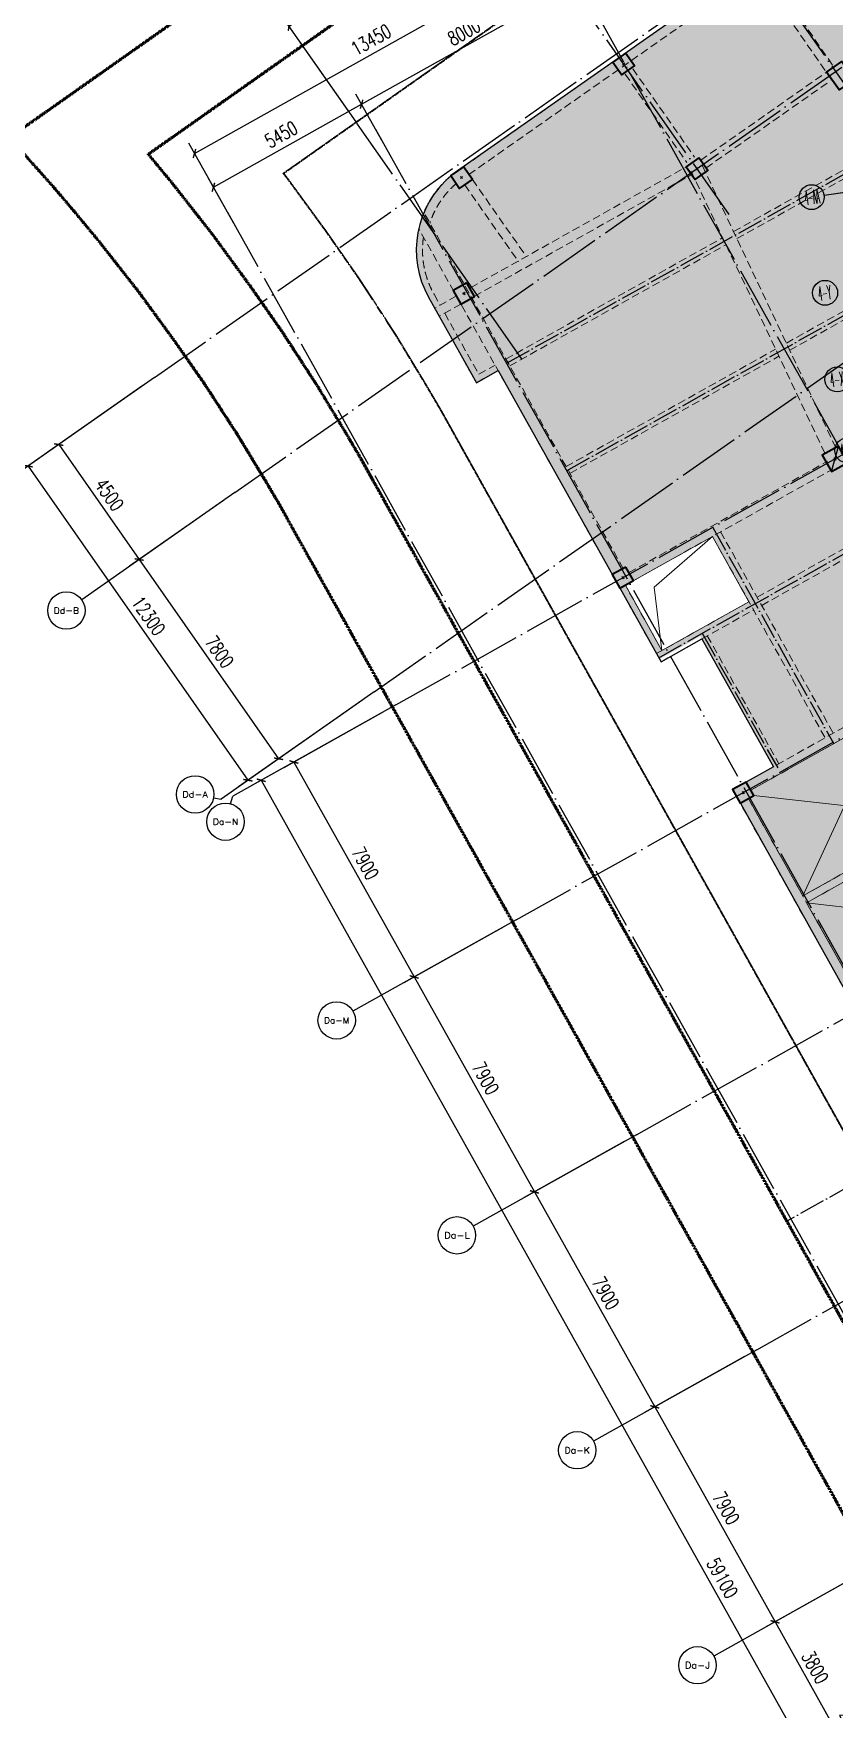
# Model space of a CAD drawing. Header units: millimetres. Extents: x 1089227 to 13101469, y 618865 to 10240562.
# Drawn here: x 2647950 to 2673652, y 4790405 to 4844149 of the extents above; entities that cross this region are included whole.
import ezdxf
from ezdxf.enums import TextEntityAlignment as Align

# ---------------------------------------------------------------- set-up
doc = ezdxf.new("R2010")
doc.units = ezdxf.units.MM
doc.header["$LTSCALE"] = 1000
doc.header["$PDMODE"] = 3
doc.header["$PDSIZE"] = 200
for name, pattern in [('A09-G-CTRL-用地红线+建筑退线_设计区$0$A02-G-MAIN-用地红线+退线_设计区$0$Redline1', [20, 10, -2, 2, -2, 2, -2]), ('A09-G-CTRL-用地红线+建筑退线_设计区$0$Controlline1', [12.8, 8, -1.6, 1.6, -1.6]), ('DOTE', [2.42, 2, -0.2, 0.02, -0.2]), ('GB_DASHDOT3', [1.0675, 0.84, -0.105, 0.0175, -0.105]), ('HIDDEN', [0.375, 0.25, -0.125])]:
    doc.linetypes.add(name, pattern=pattern)
doc.layers.get('0').update_dxf_attribs({"linetype": 'CONTINUOUS'})
doc.layers.get('Defpoints').update_dxf_attribs({"linetype": 'CONTINUOUS'})
for name, color, linetype, lineweight in [('A09-G-CTRL-用地红线+建筑退线_设计区$0$Z-REDL(用地红线)', 10, 'CONTINUOUS', 60), ('A09-G-CTRL-用地红线+建筑退线_设计区$0$Z-REDL-CTRL(建筑控制线)', 40, 'CONTINUOUS', 35), ('S-BEAM-DASH', 4, 'HIDDEN', 0), ('S-COLU', 30, 'CONTINUOUS', 0), ('S-HOLE', 11, 'CONTINUOUS', 0), ('S-SLAB-HATCH', 73, 'CONTINUOUS', 0)]:
    doc.layers.add(name, color=color, linetype=linetype, lineweight=lineweight)
for name, color, linetype in [('AXIS', 3, 'CONTINUOUS'), ('AXIS_TEXT', 7, 'CONTINUOUS'), ('C-H', 8, 'CONTINUOUS'), ('DOTE', 1, 'DOTE'), ('S-GRID-DE', 11, 'GB_DASHDOT3'), ('TK-TEXT', 7, 'CONTINUOUS'), ('单形心', 4, 'CONTINUOUS'), ('辅助', 7, 'CONTINUOUS'), ('降板范围', 7, 'CONTINUOUS')]:
    doc.layers.add(name, color=color, linetype=linetype)
doc.layers.add('TK-MEMO', color=8, linetype='CONTINUOUS', plot=False)
doc.styles.add('_TCH_AXIS', font='COMPLEX', dxfattribs={"bigfont": 'AllInOneBig.shx'})
doc.styles.add('_TCH_DIM_T3', font='SIMPLEX', dxfattribs={"width": 0.705882, "bigfont": 'AllInOneBig.shx'})
doc.styles.add('COMPLEX', font='COMPLEX', dxfattribs={"bigfont": 'AllInOneBig.shx'})
doc.styles.add('SADITK', font='sadixcsg.shx', dxfattribs={"bigfont": 'AllInOneBig.shx'})
doc.styles.add('SADITK-SX', font='simfang.ttf', dxfattribs={"width": 0.7})
doc.dimstyles.new('_TCH_ARCH&&150', dxfattribs={"dimtxt": 446.25, "dimasz": 150, "dimexe": 375, "dimexo": 450, "dimgap": 189.375, "dimtad": 1, "dimdec": 0, "dimzin": 0, "dimdsep": 46, "dimtxsty": '_TCH_DIM_T3', "dimblk": 'ARCHTICK', "dimcen": 0.09, "dimclrt": 7, "dimazin": 2, "dimtfac": 1, "dimtdec": 0, "dimtix": 1, "dimtmove": 2, "dimatfit": 3, "dimfxl": 0, "dimtolj": 1, "dimtzin": 0, "dimarcsym": 0})
doc.dimstyles.new('_TCH_ARCH-100', dxfattribs={"dimscale": 100, "dimtxt": 2.975, "dimasz": 1, "dimexe": 2.5, "dimexo": 3, "dimgap": 1, "dimtad": 1, "dimdec": 0, "dimzin": 0, "dimdsep": 46, "dimtxsty": '_TCH_DIM_T3', "dimblk": 'ARCHTICK', "dimcen": 0.09, "dimclrt": 7, "dimazin": 2, "dimtfac": 1, "dimtdec": 0, "dimtix": 1, "dimtmove": 2, "dimatfit": 3, "dimfxl": 0, "dimtolj": 1, "dimtzin": 0, "dimarcsym": 0})

# ---------------------------------------------------------------- blocks, each defined once
blk = doc.blocks.new('0323最综用地红线')
at = {"layer": 'A09-G-CTRL-用地红线+建筑退线_设计区$0$Z-REDL(用地红线)', "color": 1, "linetype": 'A09-G-CTRL-用地红线+建筑退线_设计区$0$A02-G-MAIN-用地红线+退线_设计区$0$Redline1', "ltscale": 0.0005}
for points in [[(8138696, 3502107), (8115930, 3542824), (8115518, 3543566), (8115083, 3544303), (8114192, 3545772), (8113134, 3547397), (8112184, 3548757), (8111024, 3550345), (8109764, 3551947), (8108980, 3552895), (8108279, 3553719), (8107449, 3554647), (8106876, 3555285), (8107102, 3555445), (8142901, 3580643), (8156927, 3591183), (8157094, 3591770), (8196348, 3620115), (8200699, 3623266), (8228263, 3643169)], [(8140691, 3504687), (8118551, 3544286), (8118121, 3545058), (8117658, 3545843), (8116732, 3547370), (8115621, 3549075), (8114626, 3550500), (8113415, 3552157), (8112100, 3553830), (8111334, 3554756), (8144666, 3578217), (8159537, 3589391), (8159695, 3589947), (8198106, 3617684), (8202457, 3620835), (8229924, 3640668)]]:
    blk.add_lwpolyline(points, dxfattribs=at)
at = {"layer": 'A09-G-CTRL-用地红线+建筑退线_设计区$0$Z-REDL-CTRL(建筑控制线)', "linetype": 'A09-G-CTRL-用地红线+建筑退线_设计区$0$Controlline1', "ltscale": 0.0005, "flags": 128}
blk.add_lwpolyline([(8299567, 3686108), (8326626, 3675265), (8336400, 3687495), (8338983, 3690878), (8341712, 3688883), (8341724, 3688834), (8348492, 3681996), (8336495, 3657264), (8335815, 3655857), (8334921, 3653765), (8334408, 3652495), (8333554, 3650188), (8332762, 3647815), (8332296, 3646270), (8331866, 3644682), (8331460, 3643007), (8331063, 3641145), (8330737, 3639422), (8330293, 3636480), (8330017, 3634043), (8329761, 3630317), (8329732, 3627942), (8329763, 3625708), (8329928, 3622644), (8330113, 3620704), (8330325, 3618642), (8330653, 3615645), (8331572, 3606971), (8333151, 3600656), (8334420, 3595620), (8335099, 3592902), (8332162, 3588340), (8329462, 3587873), (8325135, 3587049), (8322510, 3586515), (8319525, 3585891), (8317926, 3585544), (8316578, 3585249), (8315535, 3585011), (8313300, 3584499), (8310791, 3583894), (8309251, 3583537), (8305740, 3582637), (8303918, 3582156), (8302104, 3581668), (8299703, 3581012), (8297227, 3580315), (8295056, 3579682), (8292998, 3579074), (8290643, 3578358), (8288572, 3577710), (8287591, 3577398), (8286161, 3576940), (8284503, 3576401), (8282624, 3575767), (8281086, 3575247), (8278146, 3574222), (8273894, 3572680), (8272471, 3572149), (8271089, 3571640), (8267888, 3570407), (8264331, 3569000), (8260702, 3567515), (8258549, 3566609), (8254947, 3565066), (8252185, 3563832), (8250834, 3563232), (8249176, 3562470), (8247994, 3561930), (8245505, 3560754), (8242980, 3559544), (8239801, 3558013), (8237959, 3557076), (8235838, 3555996), (8233384, 3554698), (8228450, 3552051), (8226178, 3550787), (8222141, 3548504), (8215629, 3544667), (8213710, 3543497), (8193657, 3531175), (8180322, 3522990), (8166408, 3514440), (8156991, 3508658), (8151138, 3505062), (8142685, 3507267), (8121171, 3545747), (8120724, 3546549), (8120233, 3547383), (8119272, 3548967), (8118108, 3550752), (8117067, 3552244), (8115806, 3553970), (8115672, 3554140), (8146431, 3575790), (8162146, 3587599), (8162295, 3588125), (8199863, 3615253), (8204215, 3618404), (8231584, 3638167), (8260590, 3655826), (8295376, 3680010)], close=True, dxfattribs=at)
blk = doc.blocks.new('template_31-施工图_A0_A0_1.0000_3fa9c08c64a9101061c9a26412af947e', base_point=(-1189, 0))
at = {"layer": 'TK-MEMO', "style": 'SADITK', "width": 0.8}
for s, p in [('灰色文字和线型：不打印，请确保识别区内无其他图素；', (-1190.29, 956.19)), ('白色文字：不编辑时不打印，请勿超出所在区域。否则可能引起签章识别问题', (-1190.26, 919.14)), ('同一行需多名人员签字时，印刷体签名：1.同一行人名在同一单元中（图框、同个参照或块），若分多个，签字将出错；', (-1190.26, 882.09))]:
    blk.add_text(s, height=28.5, dxfattribs=at).set_placement(p, align=Align.BOTTOM_LEFT)
at = {"layer": 'TK-TEXT', "style": 'SADITK-SX', "width": 0.7}
for tag, p in [('市政会签', (-1176, 381.5)), ('园林会签', (-1176, 343.5)), ('幕墙会签', (-1176, 305.5)), ('装饰会签', (-1176, 267.5)), ('燃气会签', (-1176, 229.5)), ('暖通会签', (-1176, 191.5)), ('电气会签', (-1176, 153.5)), ('给排水会签', (-1176, 115.5)), ('结构会签', (-1176, 77.5)), ('建筑会签', (-1176, 39.5))]:
    blk.add_attdef(tag, text='', height=4, rotation=90, dxfattribs=at).set_placement(p, align=Align.MIDDLE_CENTER)
for tag, height, p in [('专业审定', 4, (1134.75, 268)), ('专业审核', 4, (1134.75, 248)), ('项目负责1', 4, (1134.75, 238)), ('项目负责2', 4, (1134.75, 228)), ('专业负责1', 4, (1134.75, 218)), ('专业负责2', 4, (1134.75, 208)), ('专业校对', 4, (1134.75, 198)), ('专业设计', 4, (1134.75, 188)), ('方案设计', 4, (1134.75, 178)), ('专业制图', 4, (1134.75, 168)), ('建设单位_001', 4, (1148.5, 140)), ('建设地点_001', 4, (1148.5, 124)), ('工程名称_001', 4, (1148.5, 106)), ('子项名称_001', 4, (1148.5, 86)), ('图纸名称_001', 4, (1148.5, 66)), ('版次', 4, (1129.5, 53)), ('日期', 4, (1165, 53)), ('图别', 4, (1129.5, 43)), ('图号', 4, (1165, 43)), ('合同号', 4, (1136, 30)), ('项目编号1', 2, (1114.06, 13.58)), ('阶段编号1', 2, (1132.25, 13.75)), ('子项编号1', 2, (1144.75, 13.75))]:
    blk.add_attdef(tag, text='', height=height, dxfattribs=at).set_placement(p, align=Align.MIDDLE_CENTER)
blk = doc.blocks.new('_AXISO')
blk.add_circle((0, 0), 0.5)
at = {"layer": 'AXIS_TEXT', "style": 'COMPLEX', "width": 1.041667}
blk.add_attdef('A', text='', height=0.56, dxfattribs=at).set_placement((-0.25, -0.28), (0.25, -0.28), align=Align.FIT)
blk = doc.blocks.new('_ArchTick')
at = {"color": 0, "linetype": 'ByBlock', "const_width": 0.3}
blk.add_lwpolyline([(-0.71, -0.71), (0.71, 0.71)], dxfattribs=at)
blk = doc.blocks.new('*D45')
at = {"layer": 'AXIS', "color": 0, "lineweight": -2, "transparency": 16777216}
for p, q in [((-1568, 35500), (-4818, 35500)), ((-4568, -1000), (-4568, 35500)), ((-1568, -1000), (-4818, -1000))]:
    blk.add_line(p, q, dxfattribs=at)
at = {"layer": 'Defpoints', "color": 0, "transparency": 16777216}
for p in [(-4568, 35500), (-1268, 35500), (-1268, -1000)]:
    blk.add_point(p, dxfattribs=at)
at = {"layer": 'AXIS', "color": 0, "linetype": 'ByBlock', "lineweight": -2, "transparency": 16777216, "xscale": 100, "yscale": 100, "zscale": 100}
for p, rotation in [((-4568, 35500), 90), ((-4568, -1000), 270)]:
    blk.add_blockref('_ArchTick', p, dxfattribs=dict(at, rotation=rotation))
at = {"layer": 'AXIS', "color": 7, "transparency": 16777216, "insert": (-4817, 17250), "char_height": 297.5, "attachment_point": 5, "rotation": 90, "style": '_TCH_DIM_T3'}
blk.add_mtext('\\A1;36500', dxfattribs=at)
blk = doc.blocks.new('*D416')
at = {"layer": 'AXIS', "color": 0, "lineweight": -2, "transparency": 16777216}
for p, q in [((-222765, 15090), (-211030, 21661)), ((-209784, 19436), (-211213, 21988)), ((-221519, 12865), (-222948, 15417))]:
    blk.add_line(p, q, dxfattribs=at)
at = {"layer": 'Defpoints', "color": 0, "transparency": 16777216}
for p in [(-211030, 21661), (-209564, 19043), (-221300, 12472)]:
    blk.add_point(p, dxfattribs=at)
at = {"layer": 'AXIS', "color": 0, "lineweight": -2, "transparency": 16777216, "xscale": 150, "yscale": 150, "zscale": 150}
for p, rotation in [((-211030, 21661), 29.2447278322574), ((-222765, 15090), 209.2447278322574)]:
    blk.add_blockref('_ArchTick', p, dxfattribs=dict(at, rotation=rotation))
at = {"layer": 'AXIS', "color": 7, "transparency": 16777216, "insert": (-217099, 18735), "char_height": 446.2, "attachment_point": 5, "rotation": 29.2447, "style": '_TCH_DIM_T3'}
blk.add_mtext('\\A1;13450', dxfattribs=at)
blk = doc.blocks.new('*D417')
at = {"layer": 'AXIS', "color": 0, "lineweight": -2, "transparency": 16777216}
for p, q in [((-222159, 14007), (-217404, 16670)), ((-216764, 15527), (-217587, 16997)), ((-221519, 12865), (-222342, 14335))]:
    blk.add_line(p, q, dxfattribs=at)
at = {"layer": 'Defpoints', "color": 0, "transparency": 16777216}
for p in [(-217404, 16670), (-216544, 15135), (-221300, 12472)]:
    blk.add_point(p, dxfattribs=at)
at = {"layer": 'AXIS', "color": 0, "lineweight": -2, "transparency": 16777216, "xscale": 150, "yscale": 150, "zscale": 150}
for p, rotation in [((-217404, 16670), 29.24472783225806), ((-222159, 14007), 209.2447278322581)]:
    blk.add_blockref('_ArchTick', p, dxfattribs=dict(at, rotation=rotation))
at = {"layer": 'AXIS', "color": 7, "transparency": 16777216, "insert": (-219983, 15699), "char_height": 446.2, "attachment_point": 5, "rotation": 29.2447, "style": '_TCH_DIM_T3'}
blk.add_mtext('\\A1;5450', dxfattribs=at)
blk = doc.blocks.new('*D418')
at = {"layer": 'AXIS', "color": 0, "lineweight": -2, "transparency": 16777216}
for p, q in [((-217404, 16670), (-210424, 20578)), ((-209784, 19436), (-210607, 20905)), ((-216764, 15527), (-217587, 16997))]:
    blk.add_line(p, q, dxfattribs=at)
at = {"layer": 'Defpoints', "color": 0, "transparency": 16777216}
for p in [(-210424, 20578), (-209564, 19043), (-216544, 15135)]:
    blk.add_point(p, dxfattribs=at)
at = {"layer": 'AXIS', "color": 0, "lineweight": -2, "transparency": 16777216, "xscale": 150, "yscale": 150, "zscale": 150}
for p, rotation in [((-210424, 20578), 29.24472783225697), ((-217404, 16670), 209.244727832257)]:
    blk.add_blockref('_ArchTick', p, dxfattribs=dict(at, rotation=rotation))
at = {"layer": 'AXIS', "color": 7, "transparency": 16777216, "insert": (-214115, 18984), "char_height": 446.2, "attachment_point": 5, "rotation": 29.2447, "style": '_TCH_DIM_T3'}
blk.add_mtext('\\A1;8000', dxfattribs=at)
blk = doc.blocks.new('*D422')
at = {"layer": 'AXIS', "color": 0, "lineweight": -2, "transparency": 16777216}
for p, q in [((-216696, -2812), (-220950, -5193)), ((-220623, -5010), (-191750, -56577)), ((-187823, -54379), (-192077, -56760))]:
    blk.add_line(p, q, dxfattribs=at)
at = {"layer": 'Defpoints', "color": 0, "transparency": 16777216}
for p in [(-216304, -2592), (-187431, -54159), (-191750, -56577)]:
    blk.add_point(p, dxfattribs=at)
at = {"layer": 'AXIS', "color": 0, "lineweight": -2, "transparency": 16777216, "xscale": 150, "yscale": 150, "zscale": 150}
for p, rotation in [((-220623, -5010), 119.2447278322573), ((-191750, -56577), 299.2447278322574)]:
    blk.add_blockref('_ArchTick', p, dxfattribs=dict(at, rotation=rotation))
at = {"layer": 'AXIS', "color": 7, "transparency": 16777216, "insert": (-205826, -30592), "char_height": 446.2, "attachment_point": 5, "rotation": 299.2447, "style": '_TCH_DIM_T3'}
blk.add_mtext('\\A1;59100', dxfattribs=at)
blk = doc.blocks.new('*D429')
at = {"layer": 'AXIS', "color": 0, "lineweight": -2, "transparency": 16777216}
for p, q in [((-199206, -34049), (-202413, -35844)), ((-202086, -35661), (-198642, -41812)), ((-195762, -40200), (-198969, -41995))]:
    blk.add_line(p, q, dxfattribs=at)
at = {"layer": 'Defpoints', "color": 0, "transparency": 16777216}
for p in [(-198814, -33829), (-195370, -39980), (-198642, -41812)]:
    blk.add_point(p, dxfattribs=at)
at = {"layer": 'AXIS', "color": 0, "lineweight": -2, "transparency": 16777216, "xscale": 150, "yscale": 150, "zscale": 150}
for p, rotation in [((-202086, -35661), 119.244727832259), ((-198642, -41812), 299.244727832259)]:
    blk.add_blockref('_ArchTick', p, dxfattribs=dict(at, rotation=rotation))
at = {"layer": 'AXIS', "color": 7, "transparency": 16777216, "insert": (-200004, -38535), "char_height": 446.2, "attachment_point": 5, "rotation": 299.2447, "style": '_TCH_DIM_T3'}
blk.add_mtext('\\A1;7050', dxfattribs=at)
blk = doc.blocks.new('*D430')
at = {"layer": 'AXIS', "color": 0, "lineweight": -2, "transparency": 16777216}
for p, q in [((-199402, -33700), (-202608, -35495)), ((-199206, -34049), (-202413, -35844)), ((-202281, -35312), (-202354, -35181)), ((-202281, -35312), (-202086, -35661)), ((-202086, -35661), (-202012, -35792))]:
    blk.add_line(p, q, dxfattribs=at)
at = {"layer": 'Defpoints', "color": 0, "transparency": 16777216}
for p in [(-199009, -33480), (-198814, -33829), (-202086, -35661)]:
    blk.add_point(p, dxfattribs=at)
at = {"layer": 'AXIS', "color": 0, "lineweight": -2, "transparency": 16777216, "xscale": 150, "yscale": 150, "zscale": 150}
for p, rotation in [((-202281, -35312), 299.2447278322232), ((-202086, -35661), 119.2447278322232)]:
    blk.add_blockref('_ArchTick', p, dxfattribs=dict(at, rotation=rotation))
at = {"layer": 'AXIS', "color": 7, "transparency": 16777216, "insert": (-201824, -35285), "char_height": 446.2, "attachment_point": 5, "rotation": 299.2447, "style": '_TCH_DIM_T3'}
blk.add_mtext('\\A1;400', dxfattribs=at)
blk = doc.blocks.new('*D431')
at = {"layer": 'AXIS', "color": 0, "lineweight": -2, "transparency": 16777216}
for p, q in [((-201258, -30384), (-204465, -32179)), ((-204138, -31996), (-202281, -35312)), ((-199402, -33700), (-202608, -35495))]:
    blk.add_line(p, q, dxfattribs=at)
at = {"layer": 'Defpoints', "color": 0, "transparency": 16777216}
for p in [(-200866, -30164), (-199009, -33480), (-202281, -35312)]:
    blk.add_point(p, dxfattribs=at)
at = {"layer": 'AXIS', "color": 0, "lineweight": -2, "transparency": 16777216, "xscale": 150, "yscale": 150, "zscale": 150}
for p, rotation in [((-204138, -31996), 119.2447278322526), ((-202281, -35312), 299.2447278322526)]:
    blk.add_blockref('_ArchTick', p, dxfattribs=dict(at, rotation=rotation))
at = {"layer": 'AXIS', "color": 7, "transparency": 16777216, "insert": (-202850, -33452), "char_height": 446.2, "attachment_point": 5, "rotation": 299.2447, "style": '_TCH_DIM_T3'}
blk.add_mtext('\\A1;3800', dxfattribs=at)
blk = doc.blocks.new('*D432')
at = {"layer": 'AXIS', "color": 0, "lineweight": -2, "transparency": 16777216}
for p, q in [((-205118, -23491), (-208324, -25286)), ((-207997, -25103), (-204138, -31996)), ((-201258, -30384), (-204465, -32179))]:
    blk.add_line(p, q, dxfattribs=at)
at = {"layer": 'Defpoints', "color": 0, "transparency": 16777216}
for p in [(-204725, -23271), (-200866, -30164), (-204138, -31996)]:
    blk.add_point(p, dxfattribs=at)
at = {"layer": 'AXIS', "color": 0, "lineweight": -2, "transparency": 16777216, "xscale": 150, "yscale": 150, "zscale": 150}
for p, rotation in [((-207997, -25103), 119.2447278322578), ((-204138, -31996), 299.2447278322579)]:
    blk.add_blockref('_ArchTick', p, dxfattribs=dict(at, rotation=rotation))
at = {"layer": 'AXIS', "color": 7, "transparency": 16777216, "insert": (-205707, -28348), "char_height": 446.2, "attachment_point": 5, "rotation": 299.2447, "style": '_TCH_DIM_T3'}
blk.add_mtext('\\A1;7900', dxfattribs=at)
blk = doc.blocks.new('*D433')
at = {"layer": 'AXIS', "color": 0, "lineweight": -2, "transparency": 16777216}
for p, q in [((-208977, -16598), (-212184, -18393)), ((-211857, -18210), (-207997, -25103)), ((-205118, -23491), (-208324, -25286))]:
    blk.add_line(p, q, dxfattribs=at)
at = {"layer": 'Defpoints', "color": 0, "transparency": 16777216}
for p in [(-208585, -16378), (-204725, -23271), (-207997, -25103)]:
    blk.add_point(p, dxfattribs=at)
at = {"layer": 'AXIS', "color": 0, "lineweight": -2, "transparency": 16777216, "xscale": 150, "yscale": 150, "zscale": 150}
for p, rotation in [((-211857, -18210), 119.2447278322562), ((-207997, -25103), 299.2447278322562)]:
    blk.add_blockref('_ArchTick', p, dxfattribs=dict(at, rotation=rotation))
at = {"layer": 'AXIS', "color": 7, "transparency": 16777216, "insert": (-209567, -21455), "char_height": 446.2, "attachment_point": 5, "rotation": 299.2447, "style": '_TCH_DIM_T3'}
blk.add_mtext('\\A1;7900', dxfattribs=at)
blk = doc.blocks.new('*D434')
at = {"layer": 'AXIS', "color": 0, "lineweight": -2, "transparency": 16777216}
for p, q in [((-212837, -9705), (-216043, -11500)), ((-215716, -11317), (-211857, -18210)), ((-208977, -16598), (-212184, -18393))]:
    blk.add_line(p, q, dxfattribs=at)
at = {"layer": 'Defpoints', "color": 0, "transparency": 16777216}
for p in [(-212444, -9485), (-208585, -16378), (-211857, -18210)]:
    blk.add_point(p, dxfattribs=at)
at = {"layer": 'AXIS', "color": 0, "lineweight": -2, "transparency": 16777216, "xscale": 150, "yscale": 150, "zscale": 150}
for p, rotation in [((-215716, -11317), 119.2447278322578), ((-211857, -18210), 299.2447278322579)]:
    blk.add_blockref('_ArchTick', p, dxfattribs=dict(at, rotation=rotation))
at = {"layer": 'AXIS', "color": 7, "transparency": 16777216, "insert": (-213426, -14562), "char_height": 446.2, "attachment_point": 5, "rotation": 299.2447, "style": '_TCH_DIM_T3'}
blk.add_mtext('\\A1;7900', dxfattribs=at)
blk = doc.blocks.new('*D435')
at = {"layer": 'AXIS', "color": 0, "lineweight": -2, "transparency": 16777216}
for p, q in [((-216696, -2812), (-219903, -4607)), ((-219576, -4424), (-215716, -11317)), ((-212837, -9705), (-216043, -11500))]:
    blk.add_line(p, q, dxfattribs=at)
at = {"layer": 'Defpoints', "color": 0, "transparency": 16777216}
for p in [(-216304, -2592), (-212444, -9485), (-215716, -11317)]:
    blk.add_point(p, dxfattribs=at)
at = {"layer": 'AXIS', "color": 0, "lineweight": -2, "transparency": 16777216, "xscale": 150, "yscale": 150, "zscale": 150}
for p, rotation in [((-219576, -4424), 119.2447278322578), ((-215716, -11317), 299.2447278322579)]:
    blk.add_blockref('_ArchTick', p, dxfattribs=dict(at, rotation=rotation))
at = {"layer": 'AXIS', "color": 7, "transparency": 16777216, "insert": (-217286, -7669), "char_height": 446.2, "attachment_point": 5, "rotation": 299.2447, "style": '_TCH_DIM_T3'}
blk.add_mtext('\\A1;7900', dxfattribs=at)
blk = doc.blocks.new('*D467')
at = {"layer": 'AXIS', "color": 0, "lineweight": -2, "transparency": 16777216}
for p, q in [((-224420, 7648), (-228413, 4851)), ((-228105, 5066), (-221050, -5009)), ((-217364, -2427), (-221357, -5224))]:
    blk.add_line(p, q, dxfattribs=at)
at = {"layer": 'Defpoints', "color": 0, "transparency": 16777216}
for p in [(-224051, 7906), (-216995, -2169), (-221050, -5009)]:
    blk.add_point(p, dxfattribs=at)
at = {"layer": 'AXIS', "color": 0, "lineweight": -2, "transparency": 16777216, "xscale": 150, "yscale": 150, "zscale": 150}
for p, rotation in [((-228105, 5066), 125.0053220653171), ((-221050, -5009), 305.0053220653171)]:
    blk.add_blockref('_ArchTick', p, dxfattribs=dict(at, rotation=rotation))
at = {"layer": 'AXIS', "color": 7, "transparency": 16777216, "insert": (-224240, 265), "char_height": 446.2, "attachment_point": 5, "rotation": 305.0053, "style": '_TCH_DIM_T3'}
blk.add_mtext('\\A1;12300', dxfattribs=at)
blk = doc.blocks.new('*D468')
at = {"layer": 'AXIS', "color": 0, "lineweight": -2, "transparency": 16777216}
for p, q in [((-221838, 3962), (-224848, 1853)), ((-224541, 2069), (-220067, -4320)), ((-217364, -2427), (-220374, -4536))]:
    blk.add_line(p, q, dxfattribs=at)
at = {"layer": 'Defpoints', "color": 0, "transparency": 16777216}
for p in [(-221470, 4220), (-216995, -2169), (-220067, -4320)]:
    blk.add_point(p, dxfattribs=at)
at = {"layer": 'AXIS', "color": 0, "lineweight": -2, "transparency": 16777216, "xscale": 150, "yscale": 150, "zscale": 150}
for p, rotation in [((-224541, 2069), 125.0053220653191), ((-220067, -4320), 305.0053220653191)]:
    blk.add_blockref('_ArchTick', p, dxfattribs=dict(at, rotation=rotation))
at = {"layer": 'AXIS', "color": 7, "transparency": 16777216, "insert": (-221966, -889), "char_height": 446.2, "attachment_point": 5, "rotation": 305.0053, "style": '_TCH_DIM_T3'}
blk.add_mtext('\\A1;7800', dxfattribs=at)
blk = doc.blocks.new('*D469')
at = {"layer": 'AXIS', "color": 0, "lineweight": -2, "transparency": 16777216}
for p, q in [((-224420, 7648), (-227430, 5539)), ((-227123, 5755), (-224541, 2069)), ((-221838, 3962), (-224848, 1853))]:
    blk.add_line(p, q, dxfattribs=at)
at = {"layer": 'Defpoints', "color": 0, "transparency": 16777216}
for p in [(-224051, 7906), (-221470, 4220), (-224541, 2069)]:
    blk.add_point(p, dxfattribs=at)
at = {"layer": 'AXIS', "color": 0, "lineweight": -2, "transparency": 16777216, "xscale": 150, "yscale": 150, "zscale": 150}
for p, rotation in [((-227123, 5755), 125.0053220653233), ((-224541, 2069), 305.0053220653233)]:
    blk.add_blockref('_ArchTick', p, dxfattribs=dict(at, rotation=rotation))
at = {"layer": 'AXIS', "color": 7, "transparency": 16777216, "insert": (-225494, 4148), "char_height": 446.2, "attachment_point": 5, "rotation": 305.0053, "style": '_TCH_DIM_T3'}
blk.add_mtext('\\A1;4500', dxfattribs=at)
blk = doc.blocks.new('*D470')
at = {"layer": 'AXIS', "color": 0, "lineweight": -2, "transparency": 16777216}
for p, q in [((-36450, 143503), (-39246, 147497)), ((-220421, 20154), (-39031, 147189)), ((-217839, 16468), (-220636, 20461))]:
    blk.add_line(p, q, dxfattribs=at)
at = {"layer": 'Defpoints', "color": 0, "transparency": 16777216}
for p in [(-39031, 147189), (-36192, 143135), (-217581, 16100)]:
    blk.add_point(p, dxfattribs=at)
at = {"layer": 'AXIS', "color": 0, "lineweight": -2, "transparency": 16777216, "xscale": 150, "yscale": 150, "zscale": 150}
for p, rotation in [((-39031, 147189), 35.00532206532372), ((-220421, 20154), 215.0053220653237)]:
    blk.add_blockref('_ArchTick', p, dxfattribs=dict(at, rotation=rotation))
at = {"layer": 'AXIS', "color": 7, "transparency": 16777216, "insert": (-129962, 84010), "char_height": 446.2, "attachment_point": 5, "rotation": 35.0053, "style": '_TCH_DIM_T3'}
blk.add_mtext('\\A1;221450', dxfattribs=at)
blk = doc.blocks.new('*D471')
at = {"layer": 'AXIS', "color": 0, "lineweight": -2, "transparency": 16777216}
for p, q in [((-219732, 19171), (-213097, 23818)), ((-211204, 21115), (-213313, 24125)), ((-217839, 16468), (-219947, 19478))]:
    blk.add_line(p, q, dxfattribs=at)
at = {"layer": 'Defpoints', "color": 0, "transparency": 16777216}
for p in [(-213097, 23818), (-210946, 20746), (-217581, 16100)]:
    blk.add_point(p, dxfattribs=at)
at = {"layer": 'AXIS', "color": 0, "lineweight": -2, "transparency": 16777216, "xscale": 150, "yscale": 150, "zscale": 150}
for p, rotation in [((-213097, 23818), 35.00532206532461), ((-219732, 19171), 215.0053220653246)]:
    blk.add_blockref('_ArchTick', p, dxfattribs=dict(at, rotation=rotation))
at = {"layer": 'AXIS', "color": 7, "transparency": 16777216, "insert": (-216651, 21832), "char_height": 446.2, "attachment_point": 5, "rotation": 35.0053, "style": '_TCH_DIM_T3'}
blk.add_mtext('\\A1;8100', dxfattribs=at)
blk = doc.blocks.new('BANWANG_XINGXIN')
at = {"color": 0}
for points in [[(0.7, 0.7), (-0.7, -0.7)], [(-0.7, 0.7), (0.7, -0.7)]]:
    blk.add_lwpolyline(points, dxfattribs=at)
blk = doc.blocks.new('1F柱网-0808')
at = {"layer": 'S-COLU', "lineweight": 35}
for points in [[(-24121, 71003), (-24531, 70716), (-24244, 70306), (-23834, 70593)], [(-17670, 70394), (-17178, 70738), (-16777, 70165), (-17268, 69821)], [(-29323, 67360), (-29732, 67073), (-29446, 66663), (-29036, 66950)], [(-21769, 67644), (-22179, 67358), (-21892, 66948), (-21483, 67235)], [(-29211, 63631), (-29647, 63387), (-29403, 62951), (-28966, 63195)], [(-17284, 58400), (-17807, 58107), (-17514, 57583), (-16991, 57876)], [(-24109, 54521), (-24545, 54277), (-24301, 53841), (-23864, 54085)], [(-20249, 47628), (-20685, 47384), (-20441, 46948), (-20005, 47192)]]:
    blk.add_lwpolyline(points, close=True, dxfattribs=at)
at = {"layer": '单形心', "xscale": 50, "yscale": 50, "zscale": 50}
for p in [(-24183, 70655), (-21831, 67296), (-29384, 67012), (-29307, 63291), (-17399, 57991), (-24205, 54181), (-20345, 47288)]:
    blk.add_blockref('BANWANG_XINGXIN', p, dxfattribs=at)
blk = doc.blocks.new('2FJGBZ')
at = {"layer": 'C-H'}
h = blk.add_hatch(color=256, dxfattribs=at)
h.dxf.hatch_style = 1
h.paths.add_polyline_path([(-24531, 70716), (-24121, 71003), (-23833, 70592), (-24244, 70307)])
h = blk.add_hatch(color=256, dxfattribs=at)
h.dxf.hatch_style = 1
h.paths.add_polyline_path([(-17670, 70394), (-17178, 70738), (-16776, 70164), (-17268, 69821)])
h = blk.add_hatch(color=256, dxfattribs=at)
h.dxf.hatch_style = 1
h.paths.add_polyline_path([(-29732, 67073), (-29323, 67360), (-29035, 66950), (-29445, 66664)])
h = blk.add_hatch(color=256, dxfattribs=at)
h.dxf.hatch_style = 1
h.paths.add_polyline_path([(-22179, 67358), (-21769, 67644), (-21481, 67234), (-21892, 66948)])
h = blk.add_hatch(color=256, dxfattribs=at)
h.dxf.hatch_style = 1
h.paths.add_polyline_path([(-29644, 63389), (-29209, 63631), (-28963, 63196), (-29401, 62951)])
h = blk.add_hatch(color=256, dxfattribs=at)
h.dxf.hatch_style = 1
h.paths.add_polyline_path([(-17807, 58107), (-17282, 58401), (-16990, 57876), (-17514, 57583)])
h = blk.add_hatch(color=256, dxfattribs=at)
h.dxf.hatch_style = 1
h.paths.add_polyline_path([(-24545, 54276), (-24109, 54518), (-23863, 54083), (-24302, 53838)])
h = blk.add_hatch(color=256, dxfattribs=at)
h.dxf.hatch_style = 1
h.paths.add_polyline_path([(-20685, 47384), (-20250, 47626), (-20004, 47191), (-20443, 46946)])
at = {"layer": 'S-SLAB-HATCH'}
h = blk.add_hatch(dxfattribs=at)
h.set_pattern_fill('松散材料', color=256, scale=200, angle=8)
h.set_pattern_definition([(8.0000004, (-5457252.86, 1932872.46), (133.485347, 397.445483), [0, -375])])
h.paths.add_polyline_path([(-9941, 34947), (-8108, 35973), (-7021, 34031), (-8854, 33005)], flags=16)
h.paths.add_polyline_path([(-5324, 26702), (-3492, 27727), (-2393, 25764), (-4225, 24738)], flags=16)
h.paths.add_polyline_path([(-593, 32496), (-676, 33091), (-924, 33056), (-1230, 35235), (701, 35506), (1091, 32733)], flags=16)
h.paths.add_polyline_path([(9248, 37919), (14299, 38629), (14772, 35262), (9722, 34554)], flags=16)
h.paths.add_polyline_path([(-685, 57224), (-2616, 56953), (-2950, 59330), (-1019, 59601)], flags=17)
h.paths.add_polyline_path([(-1646, 64057), (-2933, 63876), (-3114, 65163), (-1827, 65344)], flags=16)
h.paths.add_polyline_path([(-24126, 53937), (-21332, 55501), (-20160, 53408), (-22952, 51844)], flags=16)
edge = h.paths.add_edge_path()
edge.add_line((8274, 69995), (8191, 70590))
edge.add_line((8191, 70590), (3804, 69973))
edge.add_line((3804, 69973), (2121, 81951))
edge.add_line((2121, 81951), (-4347, 81042))
edge.add_line((-4347, 81042), (-6158, 83583))
edge.add_line((-6158, 83583), (-29732, 67073))
edge.add_line((-29732, 67073), (-29727, 67065))
edge.add_arc((-27730, 64687), 3105, 130.0192, 209.2114)
edge.add_line((-30440, 63171), (-28906, 60430))
edge.add_line((-28906, 60430), (-28209, 60820))
edge.add_line((-28209, 60820), (-23030, 51571))
edge.add_line((-23030, 51571), (-21720, 52305))
edge.add_line((-21720, 52305), (-19375, 48117))
edge.add_line((-19375, 48117), (-20683, 47384))
edge.add_line((-20683, 47384), (-16580, 40054))
edge.add_line((-16580, 40054), (-15271, 40787))
edge.add_line((-15271, 40787), (-13928, 38388))
edge.add_line((-13928, 38388), (-15237, 37655))
edge.add_line((-15237, 37655), (-7004, 22953))
edge.add_line((-7004, 22953), (-2295, 25590))
edge.add_line((-2295, 25590), (192, 21150))
edge.add_line((192, 21150), (9708, 26465))
edge.add_line((9708, 26465), (9462, 26902))
edge.add_line((9462, 26902), (13922, 29398))
edge.add_line((13922, 29398), (14261, 29587))
edge.add_line((14261, 29587), (12238, 32884))
edge.add_line((12238, 32884), (12186, 33190))
edge.add_line((12186, 33190), (11986, 34618))
edge.add_line((11986, 34618), (14806, 35014))
edge.add_line((14806, 35014), (14841, 34766))
edge.add_line((14841, 34766), (15435, 34850))
edge.add_line((15435, 34850), (15296, 35840))
edge.add_line((15296, 35840), (15049, 35805))
edge.add_line((15049, 35805), (14786, 37687))
edge.add_line((14786, 37687), (14735, 37681))
edge.add_line((14735, 37681), (14054, 42533))
edge.add_line((14054, 42533), (15292, 42708))
edge.add_line((15292, 42708), (15390, 42014))
edge.add_line((15390, 42014), (15786, 42070))
edge.add_line((15786, 42070), (15647, 43059))
edge.add_line((15647, 43059), (14012, 42829))
edge.add_line((14012, 42829), (13886, 43721))
edge.add_line((13886, 43721), (13985, 43736))
edge.add_line((13985, 43736), (13889, 44429))
edge.add_line((13889, 44429), (5471, 43245))
edge.add_line((5471, 43245), (5422, 43593))
edge.add_line((5422, 43593), (2748, 43216))
edge.add_line((2748, 43216), (1399, 52821))
edge.add_line((1399, 52821), (1744, 52870))
edge.add_line((1744, 52870), (1737, 52919))
edge.add_line((1737, 52919), (2332, 53003))
edge.add_line((2332, 53003), (2338, 52953))
edge.add_line((2338, 52953), (3676, 53141))
edge.add_line((3676, 53141), (3627, 53490))
edge.add_line((3627, 53490), (2735, 53363))
edge.add_line((2735, 53363), (2179, 57324))
edge.add_line((2179, 57324), (-346, 56969))
edge.add_line((-346, 56969), (-388, 57266))
edge.add_line((-388, 57266), (-685, 57224))
edge.add_line((-685, 57224), (-1450, 62671))
edge.add_line((-1450, 62671), (-1154, 62713))
edge.add_line((-1154, 62713), (-1975, 68555))
edge.add_line((-1975, 68555), (8274, 69995))
h.paths.add_polyline_path([(-14963, 37579), (-12696, 38848), (-11523, 36754), (-13791, 35485)], flags=16)
at = {"layer": 'S-BEAM-DASH'}
for p, q in [((-29322, 67359), (-6484, 83354)), ((-29148, 67110), (-6312, 83109)), ((-19788, 73427), (-17678, 70388)), ((-19542, 73598), (-17433, 70560)), ((-23886, 70496), (-21909, 67669)), ((-24131, 70324), (-22154, 67497)), ((-21712, 67563), (-17691, 70379)), ((-21540, 67317), (-17543, 70116)), ((-20654, 65280), (-14937, 68480)), ((-20546, 65053), (-14815, 68262)), ((-29091, 63479), (-22148, 67366)), ((-22011, 67211), (-17726, 58168)), ((-21650, 67382), (-17365, 58339)), ((-29282, 66778), (-27551, 64307)), ((-29036, 66950), (-27305, 64479)), ((-28971, 63203), (-22001, 67104)), ((-24196, 54472), (-30591, 65894)), ((-18958, 61702), (-11744, 65741)), ((-23030, 51571), (-30758, 65374)), ((-27958, 61190), (-21004, 65084)), ((-18851, 61475), (-11622, 65523)), ((-27835, 60972), (-20896, 64857)), ((-30440, 63171), (-28906, 60430)), ((-30266, 63269), (-30071, 62921)), ((-29548, 63214), (-30246, 62823)), ((-29401, 62952), (-30099, 62562)), ((-29924, 62659), (-28829, 60702)), ((-26028, 57744), (-19308, 61506)), ((-25906, 57525), (-19201, 61280)), ((-28906, 60430), (-28209, 60820)), ((-28829, 60702), (-28307, 60995)), ((-24011, 54345), (-17641, 57912)), ((-23864, 54084), (-17495, 57650)), ((-21332, 55501), (-17718, 49046)), ((-21071, 55648), (-17456, 49192)), ((-19898, 53554), (-16235, 55605)), ((-19752, 53292), (-16088, 55344)), ((-22954, 51843), (-24126, 53938)), ((-23128, 51746), (-20160, 53408)), ((-22982, 51484), (-20013, 53146)), ((-21671, 52218), (-19375, 48117)), ((-21497, 52315), (-19201, 48215)), ((-20249, 47628), (-13878, 51195)), ((-20103, 47366), (-13733, 50933)), ((-18431, 43975), (-10583, 48369)), ((-10397, 48187), (-18309, 43757)), ((-16580, 40054), (-20685, 47384)), ((-20178, 47095), (-16563, 40638))]:
    blk.add_line(p, q, dxfattribs=at)
for points in [[(-29741, 67053, 0.131251), (-30653, 65736, 0.131251)], [(-29547, 66824, 0.139257), (-30399, 65551, 0.131251)], [(-30606, 65101, 0.164741), (-30266, 63269)]]:
    blk.add_lwpolyline(points, format="xyb", dxfattribs=at)
at = {"layer": 'S-GRID-DE'}
for p, q in [((-27940, 61057), (-14734, 68451)), ((-26010, 57610), (-11450, 65763)), ((-23055, 51615), (-16031, 55548)), ((-21324, 55794), (-17440, 48857)), ((-21657, 52397), (-19239, 48078))]:
    blk.add_line(p, q, dxfattribs=at)
blk.add_lwpolyline([(-17514, 57583), (-17284, 58398)], dxfattribs=at)
at = {"layer": 'S-HOLE'}
for p, q in [((-18431, 43975), (-15739, 49810)), ((-20004, 47193), (-13895, 46515)), ((-11928, 43003), (-18309, 43757))]:
    blk.add_line(p, q, dxfattribs=at)
for points in [[(-22954, 51843), (-20160, 53408), (-21332, 55501), (-24126, 53937), (-22952, 51844)], [(-22954, 51843), (-23204, 53881), (-21333, 55502)], [(-18431, 43975), (-13894, 46515), (-15739, 49810), (-20101, 47367), (-20004, 47193), (-20179, 47095), (-18431, 43975)], [(-16563, 40638), (-18309, 43757), (-13772, 46297), (-11929, 43002), (-16290, 40560), (-16388, 40736), (-16563, 40638)]]:
    blk.add_lwpolyline(points, dxfattribs=at)
at = {"layer": '降板范围'}
blk.add_lwpolyline([(-6158, 83583), (-29732, 67073), (-29727, 67065, 0.359996), (-30440, 63171), (-28906, 60430), (-28208, 60821), (-22982, 51484), (-21671, 52218), (-19375, 48117), (-20683, 47384), (-16582, 40054)], format="xyb", dxfattribs=at)
blk.add_blockref('1F柱网-0808', (0, 0))
blk = doc.blocks.new('52+', base_point=(0, -1000))
at = {"layer": 'AXIS'}
blk.add_line((-1268, 35500), (-5268, 35500), dxfattribs=at)
ref = blk.add_blockref('_AXISO', (-5668, 35500), dxfattribs=dict(at, xscale=800, yscale=800, zscale=800))
ref.add_attrib('A', '4-AA', (-5894.3, 35273.7), dxfattribs={"color": 7, "height": 452.55, "style": '_TCH_AXIS', "width": 0.244186})
ref = blk.add_blockref('_AXISO', (-5668, 32401.8), dxfattribs=dict(at, xscale=800, yscale=800, zscale=800))
ref.add_attrib('A', '4-Y', (-5894.3, 32175.5), dxfattribs={"color": 7, "height": 452.55, "style": '_TCH_AXIS', "width": 0.318182})
ref = blk.add_blockref('_AXISO', (-5668, 29600), dxfattribs=dict(at, xscale=800, yscale=800, zscale=800))
ref.add_attrib('A', '4-X', (-5894.3, 29373.7), dxfattribs={"color": 7, "height": 452.55, "style": '_TCH_AXIS', "width": 0.323077})
ref = blk.add_blockref('_AXISO', (-5668, 27300), dxfattribs=dict(at, xscale=800, yscale=800, zscale=800))
ref.add_attrib('A', '4-W', (-5894.3, 27073.7), dxfattribs={"color": 7, "height": 452.55, "style": '_TCH_AXIS', "width": 0.304348})
dim = blk.add_aligned_dim(p1=(-1268, -1000), p2=(-1268, 35500), distance=3300, dimstyle='_TCH_ARCH-100', dxfattribs=at)
dim.commit()
dim.dimension.update_dxf_attribs({"geometry": '*D45', "text_midpoint": (-4816.8, 17250)})
blk = doc.blocks.new('塔楼轴网260428')
at = {"layer": '辅助', "rotation": 8.00000038206086}
blk.add_blockref('52+', (-192268.4, -21666.4), dxfattribs=at)
blk = doc.blocks.new('裙房轴网260428')
at = {"layer": 'AXIS'}
for p, q in [((-217580.9, 16099.6), (-221022.8, 21014.1)), ((-224051, 7905.7), (-228965.5, 4463.8)), ((-221469.5, 4219.8), (-226384.1, 777.9)), ((-216995, -2169.2), (-221909.6, -5611.1)), ((-216303.5, -2591.8), (-221538.8, -5523.1)), ((-222154.4, -5568), (-221909.6, -5611.1)), ((-221606.2, -5762.3), (-221538.8, -5523.1)), ((-212444, -9484.9), (-217679.3, -12416.1)), ((-208584.6, -16378), (-213819.8, -19309.2)), ((-204725.1, -23271), (-209960.3, -26202.3)), ((-200865.6, -30164.1), (-206100.9, -33095.4))]:
    blk.add_line(p, q, dxfattribs=at)
at = {"layer": 'DOTE', "color": 16}
blk.add_line((-224051, 7905.7), (-46757, 132072.8), dxfattribs=at)
at = {"layer": 'DOTE', "color": 16, "linetype": 'DOTE'}
for p, q in [((-221469.5, 4219.8), (-44175.6, 128386.9)), ((-216995, -2169.2), (-151549, 43665.7)), ((-201155.4, 16249.2), (-206490.3, 23866.8)), ((-205611.3, 13128.5), (-210946.2, 20746.1)), ((-209975.5, 19777.9), (-170146.2, -51357.7)), ((-212246, 8481.9), (-217580.9, 16099.6)), ((-216955.8, 15869.5), (-177126.5, -55266.1)), ((-221711.1, 13207), (-181881.9, -57928.6)), ((-216303.5, -2591.8), (-196756.1, 8352.9)), ((-212444, -9484.9), (-192896.7, 1459.8)), ((-208584.6, -16378), (-189037.2, -5433.3)), ((-204725.1, -23271), (-185177.7, -12326.4))]:
    blk.add_line(p, q, dxfattribs=at)
at = {"layer": 'AXIS'}
ref = blk.add_blockref('_AXISO', (-226875.6, 433.7), dxfattribs=dict(at, xscale=1200, yscale=1200, zscale=1200))
ref.add_attrib('A', 'Dd-B', dxfattribs={"layer": 'AXIS_TEXT', "height": 199.26, "style": '_TCH_AXIS'}).set_placement((-227283.6, 334), (-226467.6, 334), align=Align.FIT)
ref = blk.add_blockref('_AXISO', (-222745.3, -5463.8), dxfattribs=dict(at, xscale=1200, yscale=1200, zscale=1200))
ref.add_attrib('A', 'Dd-A', dxfattribs={"layer": 'AXIS_TEXT', "height": 197.1, "style": '_TCH_AXIS'}).set_placement((-223153.5, -5562.4), (-222337, -5562.4), align=Align.FIT)
ref = blk.add_blockref('_AXISO', (-221769.2, -6339.7), dxfattribs=dict(at, xscale=1200, yscale=1200, zscale=1200))
ref.add_attrib('A', 'Da-N', dxfattribs={"layer": 'AXIS_TEXT', "height": 197.1, "style": '_TCH_AXIS'}).set_placement((-222177.4, -6438.3), (-221360.9, -6438.3), align=Align.FIT)
ref = blk.add_blockref('_AXISO', (-218202.8, -12709.3), dxfattribs=dict(at, xscale=1200, yscale=1200, zscale=1200))
ref.add_attrib('A', 'Da-M', dxfattribs={"layer": 'AXIS_TEXT', "height": 192.91, "style": '_TCH_AXIS'}).set_placement((-218611.6, -12805.7), (-217794, -12805.7), align=Align.FIT)
ref = blk.add_blockref('_AXISO', (-214343.3, -19602.3), dxfattribs=dict(at, xscale=1200, yscale=1200, zscale=1200))
ref.add_attrib('A', 'Da-L', dxfattribs={"layer": 'AXIS_TEXT', "height": 206.04, "style": '_TCH_AXIS'}).set_placement((-214750.5, -19705.4), (-213936.2, -19705.4), align=Align.FIT)
ref = blk.add_blockref('_AXISO', (-210483.9, -26495.4), dxfattribs=dict(at, xscale=1200, yscale=1200, zscale=1200))
ref.add_attrib('A', 'Da-K', dxfattribs={"layer": 'AXIS_TEXT', "height": 197.1, "style": '_TCH_AXIS'}).set_placement((-210892.1, -26594), (-210075.6, -26594), align=Align.FIT)
ref = blk.add_blockref('_AXISO', (-206624.4, -33388.5), dxfattribs=dict(at, xscale=1200, yscale=1200, zscale=1200))
ref.add_attrib('A', 'Da-J', dxfattribs={"layer": 'AXIS_TEXT', "height": 215.8, "style": '_TCH_AXIS'}).set_placement((-207030.3, -33496.4), (-206218.5, -33496.4), align=Align.FIT)
for p1, p2, distance, picture, middle in [((-217580.9, 16099.6), (-36191.5, 143134.9), 4950, '*D470', (-129962.4, 84009.6)), ((-217580.9, 16099.6), (-210946.2, 20746.1), 3750, '*D471', (-216651.4, 21832.3)), ((-221299.6, 12472), (-209563.9, 19042.9), 3000, '*D416', (-217098.9, 18735)), ((-216544.3, 15134.6), (-209563.9, 19042.9), 1759.7, '*D418', (-214115.3, 18984)), ((-221299.6, 12472), (-216544.3, 15134.6), 1759.7, '*D417', (-219983.1, 15698.6)), ((-224051, 7905.7), (-216995, -2169.2), -4950, '*D467', (-224239.7, 265.3)), ((-224051, 7905.7), (-221469.5, 4219.8), -3750, '*D469', (-225494, 4148.2)), ((-221469.5, 4219.8), (-216995, -2169.2), -3750, '*D468', (-221966, -889.3)), ((-216303.5, -2591.8), (-187430.7, -54159), -4950, '*D422', (-205826.3, -30592.2)), ((-216303.5, -2591.8), (-212444, -9484.9), -3750, '*D435', (-217285.9, -7668.9)), ((-212444, -9484.9), (-208584.6, -16378), -3750, '*D434', (-213426.4, -14561.9)), ((-208584.6, -16378), (-204725.1, -23271), -3750, '*D433', (-209566.9, -21455)), ((-204725.1, -23271), (-200865.6, -30164.1), -3750, '*D432', (-205707.5, -28348.1)), ((-200865.6, -30164.1), (-199009.2, -33479.8), -3750, '*D431', (-202849.5, -33452.5)), ((-199009.2, -33479.8), (-198813.8, -33828.8), -3750, '*D430', (-201823.6, -35284.8)), ((-198813.8, -33828.8), (-195369.5, -39980.2), -3750, '*D429', (-200003.8, -38535))]:
    dim = blk.add_aligned_dim(p1=p1, p2=p2, distance=distance, dimstyle='_TCH_ARCH&&150', dxfattribs=at)
    dim.commit()
    dim.dimension.update_dxf_attribs({"geometry": picture, "text_midpoint": middle})
blk = doc.blocks.new('04地块地下轴网260428')
for name in ['裙房轴网260428', '塔楼轴网260428']:
    blk.add_blockref(name, (0, 0))

msp = doc.modelspace()

# ---------------------------------------------------------------- linework, layer by layer
at = {"layer": 'S-GRID-DE'}
msp.add_line((2678877.964, 4809845.896), (2672122.332, 4806063.377), dxfattribs=at)

# ---------------------------------------------------------------- block references
for name, p in [('2FJGBZ', (2691067.831, 4772518.421)), ('0323最综用地红线', (-5459700.335, 1285525.343)), ('04地块地下轴网260428', (2875880.956, 4825211.796))]:
    msp.add_blockref(name, p)
at = {"xscale": 150, "yscale": 150, "zscale": 150, "rotation": 35.00532206532363}
msp.add_blockref('template_31-施工图_A0_A0_1.0000_3fa9c08c64a9101061c9a26412af947e', (2673291.941, 4721512.406), dxfattribs=at)

doc.saveas('drawing.dxf')
